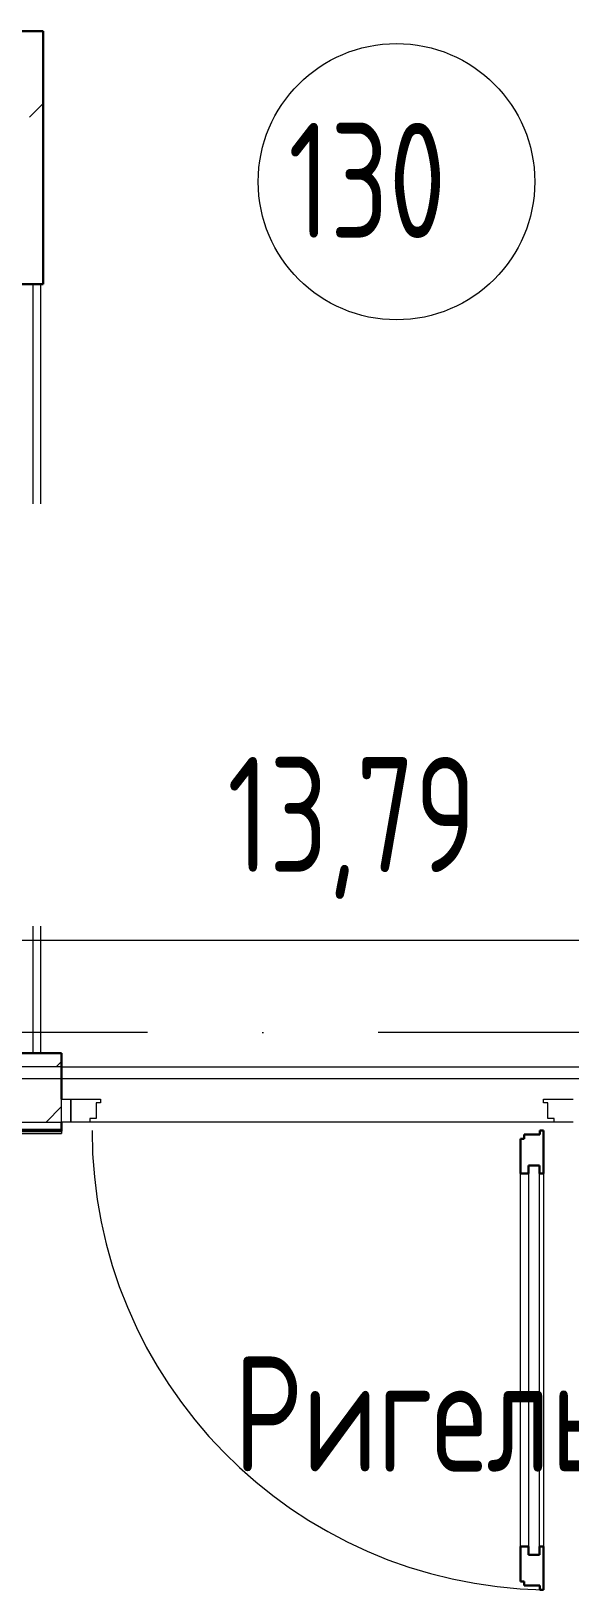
# Model space of a CAD drawing. Header units: millimetres. Extents: x -396912 to 182286, y -43638 to 41610.
# Drawn here: x -7642 to -6473, y -11839 to -8453 of the extents above; entities that cross this region are included whole.
import ezdxf
from ezdxf import colors
from ezdxf.entities.mleader import LeaderData, LeaderLine
from ezdxf.math import Vec2, Vec3

# ---------------------------------------------------------------- set-up
doc = ezdxf.new("R2010")
doc.units = ezdxf.units.MM
doc.linetypes.add('ADSK_Линия сетки', pattern=[25, 20, -2.5, 0, -2.5])
doc.linetypes.add('ADSK_Сверху', pattern=[450, 300, -150])
for name, color, linetype, lineweight in [('RC-Выноски', 7, 'Continuous', 0), ('Аннотация', 7, 'Continuous', 18), ('Двери', 252, 'Continuous', 9), ('Линии', 7, 'Continuous', 9), ('Марки помещений', 252, 'Continuous', 20), ('Ограждение', 252, 'Continuous', 9), ('Оси', 252, 'Continuous', 9), ('Сантехника', 252, 'Continuous', 9), ('Стены наружные', 7, 'Continuous', 18), ('Стены штриховка', 7, 'Continuous', 9)]:
    doc.layers.add(name, color=color, linetype=linetype, lineweight=lineweight)
doc.layers.add('Двери открывание', color=7, linetype='Continuous', lineweight=9, true_color=0xc0c0c0)
doc.styles.add('GOST Common_3', font='', dxfattribs={"height": 3.5})
doc.styles.add('RubezhCAD', font='', dxfattribs={"oblique": 10})
doc.styles.get('GOST Common_3').set_extended_font_data('GOST 2.304 type A')
doc.styles.get('RubezhCAD').set_extended_font_data('GOST type A')

# ---------------------------------------------------------------- blocks, each defined once
blk = doc.blocks.new('1 этаж')
at = {"layer": 'Ограждение', "true_color": 0x636466}
h = blk.add_hatch(dxfattribs=at)
h.set_pattern_fill('FP_30', color=251, style=0, pattern_type=2)
h.set_pattern_definition([(0, (-32131.8, 94), (0, 600), []), (90, (-32131.8, 94), (-600, 4e-14), [])])
h.paths.add_polyline_path([(-13670.7, -11765.7), (-13277.8, -11765.7), (-13277.8, -11760.7), (-13952.7, -11760.7), (-13952.7, -11765.7)])
at = {"layer": 'Двери', "color": 251, "true_color": 0x636466}
for p, q in [((-13277.8, -11690.7), (-13257.8, -11690.7)), ((-13277.8, -11740.7), (-13277.8, -11690.7)), ((-13257.8, -11690.7), (-13257.8, -11740.7)), ((-13257.8, -11690.7), (-13193.8, -11690.7)), ((-13257.8, -11740.7), (-13257.8, -11690.7)), ((-13202.8, -11698.7), (-13202.8, -11732.7)), ((-13193.8, -11698.7), (-13202.8, -11698.7)), ((-13193.8, -11690.7), (-13193.8, -11698.7)), ((-12231.8, -11690.7), (-12167.8, -11690.7)), ((-12231.8, -11698.7), (-12231.8, -11690.7)), ((-12222.8, -11698.7), (-12231.8, -11698.7)), ((-12222.8, -11732.7), (-12222.8, -11698.7)), ((-13257.8, -11740.7), (-13277.8, -11740.7)), ((-13216.8, -11740.7), (-13257.8, -11740.7)), ((-13216.8, -11732.7), (-13216.8, -11740.7)), ((-13202.8, -11732.7), (-13216.8, -11732.7)), ((-12208.8, -11732.7), (-12222.8, -11732.7)), ((-12208.8, -11740.7), (-12208.8, -11732.7)), ((-12167.8, -11740.7), (-12208.8, -11740.7)), ((-12264.8, -11834.7), (-12264.8, -12680.7)), ((-12240.8, -11834.7), (-12264.8, -11834.7)), ((-12240.8, -12680.7), (-12240.8, -11834.7)), ((-12281.8, -12662.7), (-12281.8, -11852.7)), ((-12231.8, -11852.7), (-12231.8, -12662.7)), ((-12264.8, -12680.7), (-12240.8, -12680.7))]:
    blk.add_line(p, q, dxfattribs=at)
at = {"layer": 'Двери', "color": 251, "lineweight": 30, "true_color": 0x636466}
for p, q in [((-12281.8, -11776.7), (-12273.8, -11776.7)), ((-12281.8, -11852.7), (-12281.8, -11776.7)), ((-12273.8, -11776.7), (-12273.8, -11767.7)), ((-12273.8, -11767.7), (-12239.8, -11767.7)), ((-12239.8, -11758.7), (-12231.8, -11758.7)), ((-12239.8, -11767.7), (-12239.8, -11758.7)), ((-12231.8, -11758.7), (-12231.8, -11852.7)), ((-12264.8, -11852.7), (-12264.8, -11834.7)), ((-12264.8, -11834.7), (-12240.8, -11834.7)), ((-12240.8, -11834.7), (-12240.8, -11852.7)), ((-12281.8, -11852.7), (-12264.8, -11852.7)), ((-12240.8, -11852.7), (-12231.8, -11852.7)), ((-12281.8, -12738.7), (-12281.8, -12662.7)), ((-12281.8, -12662.7), (-12264.8, -12662.7)), ((-12264.8, -12662.7), (-12264.8, -12680.7)), ((-12240.8, -12662.7), (-12231.8, -12662.7)), ((-12240.8, -12680.7), (-12240.8, -12662.7)), ((-12231.8, -12662.7), (-12231.8, -12756.7)), ((-12264.8, -12680.7), (-12240.8, -12680.7)), ((-12273.8, -12738.7), (-12281.8, -12738.7)), ((-12273.8, -12747.7), (-12273.8, -12738.7)), ((-12239.8, -12747.7), (-12273.8, -12747.7)), ((-12239.8, -12756.7), (-12239.8, -12747.7)), ((-12231.8, -12756.7), (-12239.8, -12756.7))]:
    blk.add_line(p, q, dxfattribs=at)
at = {"layer": 'Двери открывание', "color": 251, "true_color": 0x636466}
blk.add_arc((-12213.8, -11758.7), 998, 180, 268.9666, dxfattribs=at)
at = {"layer": 'Линии', "color": 251, "linetype": 'ADSK_Сверху', "ltscale": 100, "true_color": 0x636466}
for p, q in [((-15072.8, -11345.7), (-4252.8, -11345.7)), ((-15072.8, -11645.7), (-4252.8, -11645.7))]:
    blk.add_line(p, q, dxfattribs=at)
at = {"layer": 'Марки помещений', "color": 251, "true_color": 0x636466}
blk.add_circle((-12551.1, -9697.8), 300, dxfattribs=at)
at = {"layer": 'Ограждение', "color": 251, "true_color": 0x636466}
for p in [(-13952.7, -11765.7), (-13277.8, -11760.7)]:
    blk.add_line(p, (-13277.8, -11765.7), dxfattribs=at)
at = {"layer": 'Оси', "color": 251, "linetype": 'ADSK_Линия сетки', "ltscale": 100, "true_color": 0x636466}
blk.add_line((4409.5, -11545.7), (-72530.1, -11545.7), dxfattribs=at)
at = {"layer": 'Сантехника', "color": 251, "true_color": 0x636466}
for p, q in [((-13339.8, -11590.7), (-13339.8, -9920.7)), ((-13322.8, -11590.7), (-13322.8, -9920.7))]:
    blk.add_line(p, q, dxfattribs=at)
at = {"layer": 'Стены наружные', "color": 251, "lineweight": 30, "true_color": 0x636466}
for p, q in [((-13317.8, -9370.7), (-14602.8, -9370.7)), ((-13317.8, -9920.7), (-13317.8, -9370.7)), ((-13772.8, -9920.7), (-13317.8, -9920.7)), ((-13277.8, -11590.7), (-13772.8, -11590.7)), ((-13277.8, -11690.7), (-13277.8, -11590.7)), ((-13277.8, -11760.7), (-13277.8, -11740.7)), ((-13952.7, -11760.7), (-13277.8, -11760.7))]:
    blk.add_line(p, q, dxfattribs=at)
at = {"layer": 'Стены наружные', "color": 251, "linetype": 'Continuous', "lineweight": 9, "true_color": 0x636466}
for p, q in [((-13347.8, -9557.7), (-13317.8, -9527.7)), ((-13289.5, -11620.7), (-13277.8, -11609)), ((-13311.4, -11740.7), (-13277.8, -11707.1)), ((-13288.1, -11760.7), (-13283.1, -11755.7))]:
    blk.add_line(p, q, dxfattribs=at)
at = {"layer": 'Стены наружные', "color": 251, "true_color": 0x636466}
for p, q in [((-13277.8, -11620.7), (-12147.8, -11620.7)), ((-12208.8, -11740.7), (-13216.8, -11740.7))]:
    blk.add_line(p, q, dxfattribs=at)
at = {"layer": 'Стены штриховка', "color": 251, "true_color": 0x636466}
for p, q in [((-13277.8, -11620.7), (-13802.8, -11620.7)), ((-13952.7, -11740.7), (-13277.8, -11740.7)), ((-13952.7, -11755.7), (-13277.8, -11755.7))]:
    blk.add_line(p, q, dxfattribs=at)
at = {"layer": 'Аннотация', "color": 251, "true_color": 0x636466, "style": 'GOST Common_3', "width": 0.9}
blk.add_text('Ригель', height=250, dxfattribs=at).set_placement((-12904.3, -12500))
at = {"layer": 'Марки помещений', "color": 251, "true_color": 0x636466, "style": 'GOST Common_3', "width": 0.9}
for s, p in [('130', (-12786, -9820)), ('%%U13,79', (-12918.2, -11197.5))]:
    blk.add_text(s, height=250, dxfattribs=at).set_placement(p)
blk = doc.blocks.new('_None')

msp = doc.modelspace()

# ---------------------------------------------------------------- block references
msp.add_blockref('1 этаж', (5702.1, 918.2))

# ---------------------------------------------------------------- next in the draw order: leaders
at = {"layer": 'RC-Выноски'}
ml = msp.add_multileader_mtext('Standard', dxfattribs=at)
ml.set_content('ВВГнг(А)-LSLTx 2х1,5\\Pс 1 этажа', color=256, style='RubezhCAD')
ml.set_leader_properties()
ml.set_arrow_properties(name='NONE')
ml.build(insert=Vec2(0, 0))
ml.multileader.update_dxf_attribs({"has_text_frame": 1, "text_left_attachment_type": 6, "text_right_attachment_type": 6, "dogleg_length": 2, "arrow_head_size": 400, "scale": 100})
ctx = ml.context
ctx.base_point, ctx.scale, ctx.char_height, ctx.arrow_head_size, ctx.landing_gap_size, ctx.plane_origin = Vec3(-183990.3, -9904.4), 100, 250, 400, 100, Vec3(-683576, -453595.9)
ctx.left_attachment, ctx.right_attachment, ctx.text_align_type = 6, 6, 1
notes = []
notes.append((ctx, [(0, (1, 1, 0), (-184190.3, -9904.4), (1, 0), 200, [(0, [(-184917.4, -10624.1)], 0, [])])]))
ctx.mtext.insert, ctx.mtext.width, ctx.mtext.defined_height, ctx.mtext.alignment, ctx.mtext.flow_direction = Vec3(-182457.6, -9604.4), 4286.589, 1161.1, 2, 5
ctx.mtext.has_bg_fill, ctx.mtext.bg_color, ctx.mtext.bg_scale_factor, ctx.mtext.bg_transparency, ctx.mtext.use_window_bg_color = 1, -1027028792, 1.5, 0, 1
for ctx, leaders in notes:
    for number, flags, end, landing, length, lines in leaders:
        leader = LeaderData()
        leader.index, (leader.has_last_leader_line, leader.has_dogleg_vector, leader.attachment_direction) = number, flags
        leader.last_leader_point, leader.dogleg_vector, leader.dogleg_length = Vec3(end), Vec3(landing), length
        for number, points, colour, breaks in lines:
            line = LeaderLine()
            line.index, line.vertices, line.color, line.breaks = number, Vec3.list(points), colors.encode_raw_color(colour), breaks
            leader.lines.append(line)
        ctx.leaders.append(leader)

doc.saveas('drawing.dxf')
